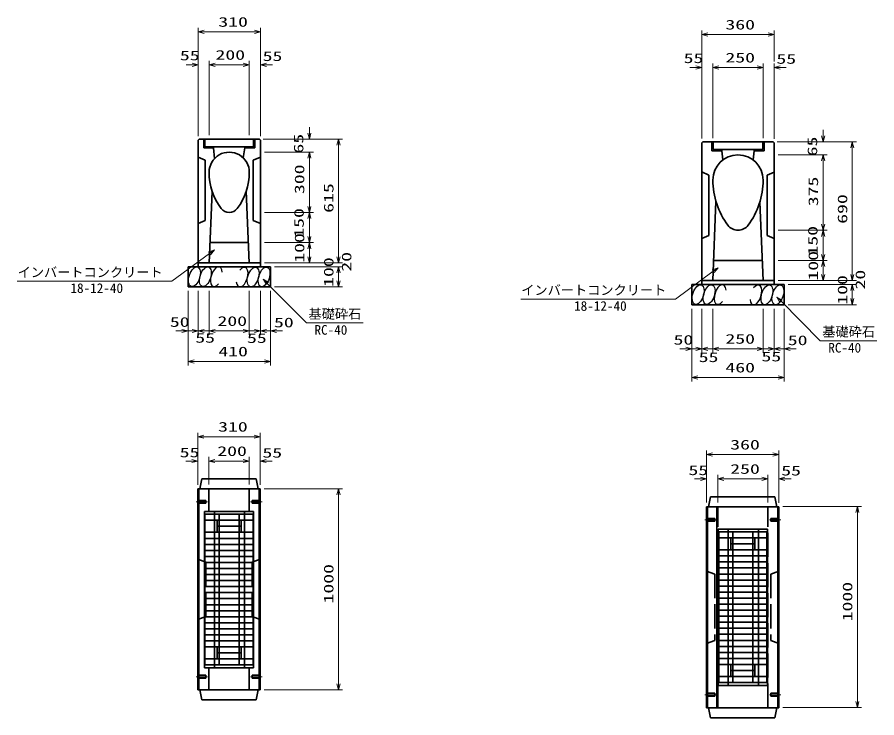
# Model space of a CAD drawing. Units: millimetres on the paper. Extents: x 0 to 841, y 0 to 594.
# Drawn here: x 170.7 to 384.6, y 330.7 to 505 of the extents above; entities that cross this region are included whole.
import ezdxf
from ezdxf.enums import TextEntityAlignment as Align

# ---------------------------------------------------------------- set-up
doc = ezdxf.new("R2010")
doc.units = ezdxf.units.MM
doc.linetypes.add('DASHED', pattern=[7.5, 6, -1.5])
doc.linetypes.add('USER1', pattern=[18.5, 12, -1.5, 3.5, -1.5])
for name, color, linetype, lineweight in [('D-BMK（構造物基準線）', 2, 'USER1', 18), ('D-STR-DIM（寸法）', 7, 'Continuous', 13), ('D-STR-HTXT(基礎砕石-旗)', 7, 'Continuous', 13), ('D-STR-HTXT（旗上げ）', 7, 'Continuous', 13), ('D-STR-STRF(グリ)', 7, 'Continuous', 25), ('D-STR（構造物）', 1, 'Continuous', 35)]:
    doc.layers.add(name, color=color, linetype=linetype, lineweight=lineweight)
doc.styles.add('ＭＳ ゴシック', font='')
doc.styles.get('ＭＳ ゴシック').set_extended_font_data('MS Gothic')

# ---------------------------------------------------------------- blocks, each defined once
blk = doc.blocks.new('_Open30')
at = {"color": 7, "linetype": 'Continuous', "lineweight": 13}
for p, q in [((-1, 0.2679), (0, 0)), ((0, 0), (-1, -0.2679)), ((0, 0), (-1, 0))]:
    blk.add_line(p, q, dxfattribs=at)

msp = doc.modelspace()

# ---------------------------------------------------------------- linework, layer by layer
at = {"layer": 'D-BMK（構造物基準線）'}
for p, q in [((215.201, 384.429), (218.051, 384.429)), ((231.625, 384.429), (228.776, 384.429)), ((341.794, 379.955), (344.643, 379.955)), ((360.718, 379.955), (357.868, 379.955)), ((215.201, 340.929), (218.051, 340.929)), ((231.625, 340.929), (228.776, 340.929)), ((341.794, 336.455), (344.643, 336.455)), ((360.718, 336.455), (357.868, 336.455))]:
    msp.add_line(p, q, dxfattribs=at)
at = {"layer": 'D-STR-DIM（寸法）'}
for p, q in [((215.714, 494.122), (215.714, 502.331)), ((215.714, 494.122), (215.714, 502.331)), ((217.214, 501.331), (229.714, 501.331)), ((217.214, 501.331), (229.714, 501.331)), ((231.214, 494.122), (231.214, 502.331)), ((231.214, 494.122), (231.214, 502.331)), ((341.056, 493.439), (341.056, 501.647)), ((342.556, 500.647), (357.557, 500.647)), ((359.057, 493.957), (359.057, 501.647)), ((215.714, 475.39), (215.714, 494.122)), ((215.714, 475.64), (215.714, 494.122)), ((218.464, 475.585), (218.464, 494.122)), ((218.464, 475.585), (218.464, 494.122)), ((218.464, 475.585), (218.464, 494.122)), ((218.464, 475.585), (218.464, 494.122)), ((228.464, 475.585), (228.464, 494.122)), ((228.464, 475.585), (228.464, 494.122)), ((228.464, 475.585), (228.464, 494.122)), ((228.464, 475.585), (228.464, 494.122)), ((231.214, 475.39), (231.214, 494.122)), ((231.214, 475.39), (231.214, 494.122)), ((214.214, 493.122), (212.714, 493.122)), ((214.214, 493.122), (212.714, 493.122)), ((219.964, 493.122), (221.464, 493.122)), ((219.964, 493.122), (226.964, 493.122)), ((219.964, 493.122), (221.464, 493.122)), ((219.964, 493.122), (226.964, 493.122)), ((226.964, 493.122), (225.464, 493.122)), ((226.964, 493.122), (225.464, 493.122)), ((232.714, 493.122), (234.214, 493.122)), ((232.714, 493.122), (234.214, 493.122)), ((339.548, 492.439), (338.048, 492.439)), ((341.048, 474.757), (341.048, 493.439)), ((343.806, 474.901), (343.806, 493.439)), ((343.806, 474.901), (343.806, 493.439)), ((345.306, 492.439), (346.806, 492.439)), ((345.306, 492.439), (354.807, 492.439)), ((354.807, 492.439), (353.307, 492.439)), ((356.307, 474.901), (356.307, 493.439)), ((356.307, 474.901), (356.307, 493.439)), ((359.057, 474.706), (359.057, 493.439)), ((360.557, 492.439), (362.057, 492.439)), ((243.407, 476.14), (243.407, 477.64)), ((371.249, 475.456), (371.249, 476.956)), ((231.929, 474.64), (244.407, 474.64)), ((244.407, 474.64), (251.667, 474.64)), ((250.667, 445.39), (250.667, 473.14)), ((359.806, 473.951), (379.509, 473.951)), ((359.807, 473.956), (372.249, 473.956)), ((232.214, 471.389), (244.407, 471.389)), ((232.214, 471.389), (244.407, 471.389)), ((360.057, 470.705), (372.249, 470.705)), ((360.057, 470.705), (372.249, 470.705)), ((378.509, 440.956), (378.509, 472.451)), ((243.407, 457.891), (243.407, 469.889)), ((243.407, 469.889), (243.407, 468.389)), ((371.249, 453.458), (371.249, 469.205)), ((371.249, 469.205), (371.249, 467.705)), ((232.214, 456.391), (244.407, 456.391)), ((232.214, 456.391), (244.407, 456.391)), ((243.407, 450.391), (243.407, 454.891)), ((360.057, 451.958), (372.249, 451.958)), ((360.057, 451.958), (372.249, 451.958)), ((371.249, 445.958), (371.249, 450.458)), ((232.214, 448.891), (244.407, 448.891)), ((232.214, 448.891), (244.407, 448.891)), ((243.407, 445.391), (243.407, 447.391)), ((250.667, 445.39), (250.667, 446.89)), ((232.214, 443.891), (244.407, 443.891)), ((232.214, 443.89), (251.667, 443.89)), ((232.214, 443.89), (251.667, 443.89)), ((234.714, 442.89), (251.667, 442.89)), ((234.714, 442.89), (251.667, 442.89)), ((360.057, 444.458), (372.249, 444.458)), ((360.057, 444.458), (372.249, 444.458)), ((371.249, 440.958), (371.249, 442.958)), ((250.667, 441.39), (250.667, 439.89)), ((250.667, 439.39), (250.667, 441.39)), ((378.509, 440.956), (378.509, 442.456)), ((360.057, 439.458), (372.249, 439.458)), ((360.057, 439.456), (379.509, 439.456)), ((360.057, 439.456), (379.509, 439.456)), ((213.214, 436.89), (213.214, 425.923)), ((215.714, 436.89), (215.714, 425.923)), ((215.714, 436.89), (215.714, 425.923)), ((218.464, 436.89), (218.464, 425.923)), ((218.464, 436.89), (218.464, 425.923)), ((228.464, 436.89), (228.464, 425.923)), ((228.464, 436.89), (228.464, 425.923)), ((231.214, 436.89), (231.214, 425.923)), ((231.214, 436.89), (231.214, 425.923)), ((233.714, 436.89), (233.714, 425.923)), ((234.714, 437.89), (251.667, 437.89)), ((362.557, 438.456), (379.509, 438.456)), ((362.557, 438.456), (379.509, 438.456)), ((378.509, 434.956), (378.509, 436.956)), ((378.509, 436.956), (378.509, 435.456)), ((338.557, 432.456), (338.557, 421.489)), ((341.057, 432.456), (341.057, 421.489)), ((341.057, 432.456), (341.057, 421.489)), ((343.806, 432.456), (343.806, 421.489)), ((343.806, 432.456), (343.806, 421.489)), ((356.306, 432.456), (356.306, 421.489)), ((356.306, 432.456), (356.306, 421.489)), ((359.057, 432.456), (359.057, 421.489)), ((359.057, 432.456), (359.057, 421.489)), ((361.557, 432.456), (361.557, 421.489)), ((362.557, 433.456), (379.509, 433.456)), ((211.714, 426.923), (210.214, 426.923)), ((214.214, 426.923), (212.714, 426.923)), ((213.214, 425.923), (213.214, 418.352)), ((217.214, 426.923), (218.714, 426.923)), ((219.964, 426.923), (221.464, 426.923)), ((219.964, 426.923), (226.964, 426.923)), ((226.964, 426.923), (225.464, 426.923)), ((229.714, 426.923), (228.214, 426.923)), ((232.714, 426.923), (234.214, 426.923)), ((233.714, 425.923), (233.714, 418.352)), ((235.214, 426.923), (236.714, 426.923)), ((337.057, 422.489), (335.557, 422.489)), ((339.557, 422.489), (338.057, 422.489)), ((338.557, 421.489), (338.557, 414.351)), ((342.557, 422.489), (344.057, 422.489)), ((345.306, 422.489), (346.806, 422.489)), ((345.306, 422.489), (354.806, 422.489)), ((354.806, 422.489), (353.306, 422.489)), ((357.557, 422.489), (356.057, 422.489)), ((360.557, 422.489), (362.057, 422.489)), ((361.557, 421.489), (361.557, 414.351)), ((363.057, 422.489), (364.557, 422.489)), ((214.714, 419.352), (232.214, 419.352)), ((340.057, 415.351), (360.057, 415.351)), ((215.663, 395.576), (215.663, 401.626)), ((217.163, 400.626), (229.663, 400.626)), ((231.163, 395.606), (231.163, 401.626)), ((342.256, 391.132), (342.256, 397.183)), ((343.756, 396.183), (358.756, 396.183)), ((360.256, 391.163), (360.256, 397.183)), ((214.163, 394.576), (212.663, 394.576)), ((215.663, 388.679), (215.663, 395.576)), ((218.413, 388.731), (218.413, 395.576)), ((218.413, 388.731), (218.413, 395.576)), ((219.913, 394.576), (221.413, 394.576)), ((219.913, 394.576), (226.913, 394.576)), ((226.913, 394.576), (225.413, 394.576)), ((228.413, 388.746), (228.413, 395.576)), ((228.413, 388.716), (228.413, 395.576)), ((231.163, 388.649), (231.163, 395.576)), ((232.663, 394.576), (234.163, 394.576)), ((340.756, 390.132), (339.256, 390.132)), ((342.256, 384.236), (342.256, 391.132)), ((345.006, 384.287), (345.006, 391.132)), ((345.006, 384.236), (345.006, 391.132)), ((346.506, 390.132), (348.006, 390.132)), ((346.506, 390.132), (356.006, 390.132)), ((356.006, 390.132), (354.506, 390.132)), ((357.506, 384.236), (357.506, 391.132)), ((357.506, 384.272), (357.506, 391.132)), ((360.256, 384.205), (360.256, 391.132)), ((361.756, 390.132), (363.256, 390.132)), ((232.163, 387.679), (251.667, 387.679)), ((250.667, 339.179), (250.667, 386.179)), ((361.256, 383.236), (380.759, 383.236)), ((379.759, 334.736), (379.759, 381.736)), ((232.163, 337.679), (251.667, 337.679)), ((361.256, 333.236), (380.759, 333.236))]:
    msp.add_line(p, q, dxfattribs=at)
at = {"layer": 'D-STR-HTXT(基礎砕石-旗)'}
for points in [[(256.758, 428.917), (242.654, 428.917), (232.931, 438.734)], [(384.6, 424.484), (370.497, 424.484), (360.774, 434.3)]]:
    msp.add_lwpolyline(points, dxfattribs=at)
at = {"layer": 'D-STR-HTXT（旗上げ）'}
for points in [[(170.707, 439.304), (209.151, 439.304), (218.581, 446.212)], [(296.025, 434.87), (334.47, 434.87), (343.899, 441.779)]]:
    msp.add_lwpolyline(points, dxfattribs=at)
at = {"layer": 'D-STR-STRF(グリ)'}
for centre, major_axis in [((214.809, 440.414), (0.79, 2.421)), ((217.53, 440.414), (0.79, 2.421)), ((229.418, 440.333), (-0.771, -2.427)), ((232.14, 440.354), (-0.771, -2.427)), ((340.151, 435.98), (0.79, 2.421)), ((342.872, 435.98), (0.79, 2.421)), ((357.261, 435.899), (-0.771, -2.427)), ((359.982, 435.92), (-0.771, -2.427))]:
    msp.add_ellipse(centre, major_axis=major_axis, ratio=0.5139, dxfattribs=at)
for centre, major_axis in [((220.271, 440.414), (0.79, 2.421)), ((226.678, 440.311), (-0.771, -2.427)), ((345.613, 435.98), (0.79, 2.421)), ((354.52, 435.877), (-0.771, -2.427))]:
    msp.add_ellipse(centre, major_axis=major_axis, ratio=0.5139, start_param=5.3575563, end_param=10.3750652, dxfattribs=at)
at = {"layer": 'D-STR（構造物）'}
for p, q in [((215.964, 474.64), (215.714, 474.39)), ((215.714, 474.39), (215.714, 442.89)), ((230.964, 474.64), (215.964, 474.64)), ((217.107, 472.44), (217.107, 474.64)), ((217.407, 474.64), (217.406, 472.74)), ((217.406, 472.74), (229.521, 472.747)), ((219.57, 472.738), (219.57, 472.438)), ((229.521, 472.747), (227.356, 472.748)), ((227.356, 472.748), (227.356, 472.448)), ((229.522, 474.64), (229.521, 472.747)), ((229.822, 474.64), (229.821, 472.447)), ((230.964, 474.64), (231.214, 474.39)), ((231.214, 474.39), (231.214, 442.89)), ((341.298, 473.956), (341.048, 473.706)), ((341.057, 438.456), (341.048, 473.706)), ((358.807, 473.956), (341.298, 473.956)), ((343.556, 471.75), (343.557, 473.956)), ((343.856, 473.95), (343.855, 472.05)), ((356.258, 473.956), (356.257, 472.063)), ((356.558, 473.956), (356.556, 471.763)), ((358.807, 473.956), (359.057, 473.706)), ((359.057, 473.706), (359.057, 438.456)), ((217.107, 472.44), (219.57, 472.438)), ((219.57, 472.438), (219.802, 469.794)), ((227.356, 472.448), (226.924, 470)), ((229.821, 472.447), (227.356, 472.448)), ((343.556, 471.75), (346.055, 471.749)), ((343.855, 472.05), (356.257, 472.063)), ((346.055, 471.749), (346.055, 472.049)), ((346.055, 471.749), (346.307, 469.456)), ((354.056, 471.764), (353.807, 469.456)), ((354.056, 472.064), (354.056, 471.764)), ((356.257, 472.063), (354.056, 472.064)), ((356.556, 471.763), (354.056, 471.764)), ((215.714, 470.14), (217.464, 469.39)), ((217.464, 469.39), (217.464, 454.39)), ((229.464, 469.39), (231.214, 470.14)), ((229.464, 454.39), (229.464, 469.39)), ((342.807, 465.706), (341.048, 466.507)), ((359.057, 466.456), (357.307, 465.706)), ((342.807, 465.706), (342.807, 450.706)), ((357.307, 450.706), (357.307, 465.706)), ((218.464, 443.89), (219.214, 461.64)), ((228.464, 443.89), (227.714, 461.711)), ((344.547, 459.212), (343.807, 439.456)), ((356.307, 439.456), (355.471, 458.919)), ((215.714, 453.64), (217.464, 454.39)), ((229.464, 454.39), (231.214, 453.64)), ((341.057, 449.956), (342.807, 450.706)), ((357.307, 450.706), (359.057, 449.956)), ((228.254, 448.89), (218.675, 448.89)), ((233.714, 442.89), (213.214, 442.89)), ((213.214, 442.89), (213.214, 437.89)), ((231.214, 443.89), (215.714, 443.89)), ((233.714, 442.89), (233.714, 437.89)), ((356.092, 444.456), (343.994, 444.456)), ((359.057, 439.456), (341.057, 439.456)), ((233.714, 437.89), (213.214, 437.89)), ((361.557, 438.456), (338.557, 438.456)), ((338.557, 433.456), (338.557, 438.456)), ((361.557, 438.456), (361.557, 433.456)), ((361.557, 433.456), (338.557, 433.456)), ((216.663, 390.179), (216.163, 387.679)), ((216.663, 390.179), (230.163, 390.179)), ((230.163, 390.179), (230.663, 387.679)), ((215.663, 387.679), (215.663, 337.679)), ((215.663, 387.679), (231.163, 387.679)), ((215.913, 387.679), (215.913, 337.679)), ((230.913, 387.679), (230.913, 337.679)), ((231.163, 387.679), (231.163, 337.679)), ((343.256, 385.705), (342.756, 383.205)), ((359.256, 385.705), (343.256, 385.705)), ((359.756, 383.205), (359.256, 385.705)), ((342.256, 383.205), (342.256, 333.205)), ((360.256, 383.205), (342.256, 383.205)), ((342.506, 383.205), (342.506, 333.205)), ((344.756, 383.205), (344.756, 333.205)), ((360.006, 383.205), (360.006, 333.205)), ((360.256, 383.205), (360.256, 333.205)), ((217.288, 343.149), (217.288, 381.999)), ((217.288, 381.999), (229.538, 381.999)), ((217.433, 343.84), (217.433, 381.34)), ((217.433, 381.34), (229.433, 381.34)), ((219.788, 343.197), (219.788, 382)), ((220.933, 343.84), (220.933, 381.34)), ((225.933, 381.34), (225.933, 343.84)), ((227.288, 381.959), (227.288, 343.197)), ((229.433, 381.34), (229.433, 343.84)), ((229.538, 381.999), (229.538, 343.149)), ((217.433, 379.84), (229.433, 379.84)), ((220.433, 379.84), (220.433, 376.84)), ((226.433, 379.842), (226.433, 376.84)), ((217.433, 376.84), (229.433, 376.84)), ((226.438, 378.34), (220.433, 378.34)), ((345.131, 338.829), (345.131, 377.63)), ((345.131, 377.63), (357.381, 377.63)), ((345.276, 376.972), (357.276, 376.972)), ((345.276, 339.472), (345.276, 376.972)), ((347.631, 338.829), (347.631, 377.631)), ((348.776, 339.472), (348.776, 376.972)), ((353.776, 376.972), (353.776, 339.472)), ((355.131, 377.59), (355.131, 338.829)), ((357.276, 376.972), (357.276, 339.472)), ((357.381, 377.63), (357.381, 338.78)), ((217.433, 375.34), (229.433, 375.34)), ((345.276, 375.472), (357.276, 375.472)), ((348.276, 375.472), (348.276, 372.472)), ((354.276, 375.473), (354.276, 372.472)), ((217.433, 373.84), (229.433, 373.84)), ((217.433, 372.34), (229.433, 372.34)), ((345.276, 372.472), (357.276, 372.472)), ((354.281, 373.972), (348.276, 373.972)), ((217.433, 370.84), (229.433, 370.84)), ((345.276, 370.972), (357.276, 370.972)), ((217.433, 369.34), (229.433, 369.34)), ((345.276, 369.472), (357.276, 369.472)), ((345.276, 367.972), (357.276, 367.972)), ((217.433, 367.84), (229.433, 367.84)), ((217.433, 366.34), (229.433, 366.34)), ((345.276, 366.472), (357.276, 366.472)), ((217.433, 364.84), (229.433, 364.84)), ((345.276, 364.972), (357.276, 364.972)), ((217.433, 363.34), (229.433, 363.34)), ((217.433, 361.84), (229.433, 361.84)), ((345.276, 363.472), (357.276, 363.472)), ((345.276, 361.972), (357.276, 361.972)), ((217.433, 360.34), (229.433, 360.34)), ((345.276, 360.472), (357.276, 360.472)), ((217.433, 358.84), (229.433, 358.84)), ((217.433, 357.34), (229.433, 357.34)), ((345.276, 358.972), (357.276, 358.972)), ((345.276, 357.472), (357.276, 357.472)), ((217.433, 355.84), (229.433, 355.84)), ((345.276, 355.972), (357.276, 355.972)), ((217.433, 354.34), (229.433, 354.34)), ((345.276, 354.472), (357.276, 354.472)), ((345.276, 352.972), (357.276, 352.972)), ((217.433, 352.84), (229.433, 352.84)), ((217.433, 351.341), (229.433, 351.341)), ((345.276, 351.472), (357.276, 351.472)), ((217.433, 349.841), (229.433, 349.841)), ((345.276, 349.972), (357.276, 349.972)), ((217.433, 348.341), (229.433, 348.341)), ((220.433, 348.341), (220.433, 345.341)), ((220.433, 346.841), (226.433, 346.841)), ((226.433, 348.341), (226.433, 345.341)), ((345.276, 348.472), (357.276, 348.472)), ((345.276, 346.972), (357.276, 346.972)), ((217.433, 345.341), (229.433, 345.341)), ((345.276, 345.472), (357.276, 345.472)), ((229.538, 343.149), (217.288, 343.149)), ((229.433, 343.84), (217.433, 343.84)), ((345.276, 343.972), (357.276, 343.972)), ((348.276, 343.972), (348.276, 340.972)), ((348.276, 342.472), (354.276, 342.472)), ((354.276, 343.972), (354.276, 340.972)), ((345.276, 340.972), (357.276, 340.972)), ((357.381, 338.78), (345.131, 338.78)), ((357.276, 339.472), (345.276, 339.472)), ((215.663, 337.679), (231.163, 337.679)), ((216.663, 335.179), (216.163, 337.679)), ((230.163, 335.179), (230.663, 337.679)), ((216.663, 335.179), (230.163, 335.179)), ((360.256, 333.205), (342.256, 333.205)), ((342.756, 333.205), (343.256, 330.705)), ((359.256, 330.705), (359.756, 333.205)), ((359.256, 330.705), (343.256, 330.705))]:
    msp.add_line(p, q, dxfattribs=at)
at = {"layer": 'D-STR（構造物）', "linetype": 'DASHED'}
for p, q in [((218.413, 387.679), (218.413, 382.104)), ((228.413, 387.679), (228.413, 382.21)), ((215.663, 384.779), (217.663, 384.779)), ((215.663, 384.079), (217.663, 384.079)), ((217.663, 384.079), (217.663, 384.779)), ((229.163, 384.079), (229.163, 384.779)), ((231.163, 384.779), (229.163, 384.779)), ((231.163, 384.079), (229.163, 384.079)), ((345.006, 333.205), (345.006, 383.205)), ((357.506, 333.205), (357.506, 383.205)), ((342.256, 380.305), (344.256, 380.305)), ((342.256, 379.605), (344.256, 379.605)), ((344.256, 379.605), (344.256, 380.305)), ((358.256, 379.605), (358.256, 380.305)), ((360.256, 380.305), (358.256, 380.305)), ((360.256, 379.605), (358.256, 379.605)), ((215.663, 370.179), (217.663, 369.429)), ((231.163, 370.179), (229.163, 369.429)), ((217.663, 369.429), (217.663, 355.929)), ((229.163, 369.429), (229.163, 355.929)), ((342.256, 367.205), (344.256, 366.455)), ((344.256, 366.455), (344.256, 349.955)), ((360.256, 367.205), (358.256, 366.455)), ((358.256, 366.455), (358.256, 349.955)), ((215.663, 355.179), (217.663, 355.929)), ((231.163, 355.179), (229.163, 355.929)), ((342.256, 349.205), (344.256, 349.955)), ((360.256, 349.205), (358.256, 349.955)), ((218.413, 337.679), (218.413, 343.149)), ((228.413, 337.679), (228.413, 343.149)), ((215.663, 341.279), (217.663, 341.279)), ((215.663, 340.579), (217.663, 340.579)), ((217.663, 341.279), (217.663, 340.579)), ((229.163, 341.279), (229.163, 340.579)), ((231.163, 341.279), (229.163, 341.279)), ((231.163, 340.579), (229.163, 340.579)), ((342.256, 336.805), (344.256, 336.805)), ((342.256, 336.105), (344.256, 336.105)), ((344.256, 336.805), (344.256, 336.105)), ((358.256, 336.805), (358.256, 336.105)), ((360.256, 336.805), (358.256, 336.805)), ((360.256, 336.105), (358.256, 336.105))]:
    msp.add_line(p, q, dxfattribs=at)
at = {"layer": 'D-STR（構造物）'}
for centre, radius, start, end in [((223.464, 466.39), 5, 359.17552, 180), ((350.057, 464.456), 6.25, 0, 180), ((233.464, 466.39), 15, 180, 216.86989), ((213.464, 466.39), 15, 323.1301, 0), ((362.557, 464.456), 18.75, 180, 216.8699), ((337.557, 464.456), 18.75, 323.1301, 0), ((223.464, 458.89), 2.5, 216.86987, 323.13013), ((350.057, 455.081), 3.125, 216.86989, 323.1301)]:
    msp.add_arc(centre, radius, start, end, dxfattribs=at)

# ---------------------------------------------------------------- block references
at = {"layer": 'D-STR-DIM（寸法）', "xscale": 1.5, "yscale": 1.5}
for p, rotation in [((215.714, 501.331), 180), ((215.714, 501.331), 180), ((341.056, 500.647), 180), ((218.464, 493.122), 180), ((218.464, 493.122), 180), ((218.464, 493.122), 180), ((218.464, 493.122), 180), ((231.214, 493.122), 180), ((231.214, 493.122), 180), ((343.806, 492.439), 180), ((343.806, 492.439), 180), ((359.057, 492.439), 180), ((243.407, 474.64), 270), ((371.249, 473.956), 270), ((250.667, 474.64), 90), ((378.509, 473.951), 90), ((243.407, 471.389), 90), ((243.407, 471.389), 90), ((371.249, 470.705), 90), ((371.249, 470.705), 90), ((243.407, 456.391), 270), ((243.407, 456.391), 90), ((371.249, 451.958), 270), ((371.249, 451.958), 90), ((243.407, 448.891), 270), ((243.407, 448.891), 90), ((243.407, 443.891), 270), ((250.667, 443.89), 270), ((250.667, 443.89), 270), ((371.249, 444.458), 270), ((250.667, 442.89), 90), ((250.667, 442.89), 90), ((371.249, 444.458), 90), ((371.249, 439.458), 270), ((378.509, 439.456), 270), ((378.509, 439.456), 270), ((250.667, 437.89), 270), ((378.509, 438.456), 90), ((378.509, 438.456), 90), ((378.509, 433.456), 270), ((215.714, 426.923), 180), ((218.464, 426.923), 180), ((218.464, 426.923), 180), ((231.214, 426.923), 180), ((233.714, 426.923), 180), ((341.057, 422.489), 180), ((343.806, 422.489), 180), ((343.806, 422.489), 180), ((359.057, 422.489), 180), ((361.557, 422.489), 180), ((213.214, 419.352), 180), ((338.557, 415.351), 180), ((215.663, 400.626), 180), ((342.256, 396.183), 180), ((218.413, 394.576), 180), ((218.413, 394.576), 180), ((231.163, 394.576), 180), ((345.006, 390.132), 180), ((345.006, 390.132), 180), ((360.256, 390.132), 180), ((250.667, 387.679), 90), ((379.759, 383.236), 90), ((250.667, 337.679), 270), ((379.759, 333.236), 270)]:
    msp.add_blockref('_Open30', p, dxfattribs=dict(at, rotation=rotation))
for p in [(231.214, 501.331), (231.214, 501.331), (359.057, 500.647), (215.714, 493.122), (215.714, 493.122), (228.464, 493.122), (228.464, 493.122), (228.464, 493.122), (228.464, 493.122), (341.048, 492.439), (356.307, 492.439), (356.307, 492.439), (213.214, 426.923), (215.714, 426.923), (228.464, 426.923), (228.464, 426.923), (231.214, 426.923), (338.557, 422.489), (341.057, 422.489), (356.306, 422.489), (356.306, 422.489), (359.057, 422.489), (233.714, 419.352), (361.557, 415.351), (231.163, 400.626), (360.256, 396.183), (215.663, 394.576), (228.413, 394.576), (228.413, 394.576), (342.256, 390.132), (357.506, 390.132), (357.506, 390.132)]:
    msp.add_blockref('_Open30', p, dxfattribs=at)
at = {"layer": 'D-STR-HTXT(基礎砕石-旗)', "xscale": 1.5, "yscale": 1.5, "rotation": 134.72505}
for p in [(231.876, 439.8), (359.718, 435.366)]:
    msp.add_blockref('_Open30', p, dxfattribs=at)
at = {"layer": 'D-STR-HTXT（旗上げ）', "xscale": 1.5, "yscale": 1.5, "rotation": 36.22839}
for p in [(219.791, 447.099), (345.109, 442.665)]:
    msp.add_blockref('_Open30', p, dxfattribs=at)

# ---------------------------------------------------------------- texts
at = {"layer": 'D-STR-DIM（寸法）', "style": 'ＭＳ ゴシック', "width": 1.5}
for s, p in [('310', (220.756, 501.868)), ('310', (220.756, 501.868)), ('360', (346.931, 501.185)), ('55', (211.195, 493.516)), ('55', (211.195, 493.516)), ('200', (220.048, 493.66)), ('200', (220.048, 493.66)), ('55', (231.779, 493.346)), ('55', (231.779, 493.346)), ('55', (336.537, 492.833)), ('250', (346.931, 492.976)), ('55', (359.621, 492.662)), ('50', (208.688, 427.229)), ('200', (220.548, 427.46)), ('50', (234.607, 427.11)), ('55', (215.019, 423.278)), ('55', (227.893, 423.223)), ('50', (334.03, 422.795)), ('250', (346.931, 423.027)), ('50', (362.449, 422.676)), ('410', (220.756, 419.89)), ('55', (340.28, 418.462)), ('55', (355.905, 418.637)), ('460', (346.931, 415.888)), ('310', (220.705, 401.164)), ('55', (211.144, 394.794)), ('200', (220.497, 395.113)), ('360', (348.131, 396.72)), ('55', (231.728, 394.7)), ('250', (348.131, 390.67)), ('55', (337.736, 390.351)), ('55', (360.82, 390.256))]:
    msp.add_text(s, height=2.405, dxfattribs=at).set_placement(p, align=Align.BOTTOM_LEFT)
for s, p in [('65', (242.64, 471.041)), ('65', (370.483, 470.355)), ('300', (242.869, 460.973)), ('375', (370.711, 457.952)), ('615', (250.129, 456.302)), ('690', (377.972, 453.579)), ('150', (242.739, 450.115)), ('150', (370.582, 445.682)), ('100', (242.869, 443.891)), ('100', (250.129, 437.89)), ('20', (254.581, 441.672)), ('100', (370.711, 439.458)), ('20', (382.423, 437.238)), ('100', (377.972, 433.456)), ('1000', (250.129, 359.138)), ('1000', (379.222, 354.694))]:
    msp.add_text(s, height=2.405, rotation=90, dxfattribs=at).set_placement(p, align=Align.BOTTOM_LEFT)
at = {"layer": 'D-STR-HTXT(基礎砕石-旗)', "style": 'ＭＳ ゴシック'}
for s, p in [('基礎砕石', (243.19, 429.254)), ('RC-40', (244.678, 425.267)), ('基礎砕石', (371.032, 424.82)), ('RC-40', (372.52, 420.834))]:
    msp.add_text(s, height=2.405, dxfattribs=at).set_placement(p, align=Align.BOTTOM_LEFT)
at = {"layer": 'D-STR-HTXT（旗上げ）', "style": 'ＭＳ ゴシック'}
for s, p in [('インバートコンクリート', (170.815, 439.6)), ('18-12-40', (183.957, 435.654)), ('インバートコンクリート', (296.133, 435.166)), ('18-12-40', (309.276, 431.22))]:
    msp.add_text(s, height=2.405, dxfattribs=at).set_placement(p, align=Align.BOTTOM_LEFT)

doc.saveas('drawing.dxf')
